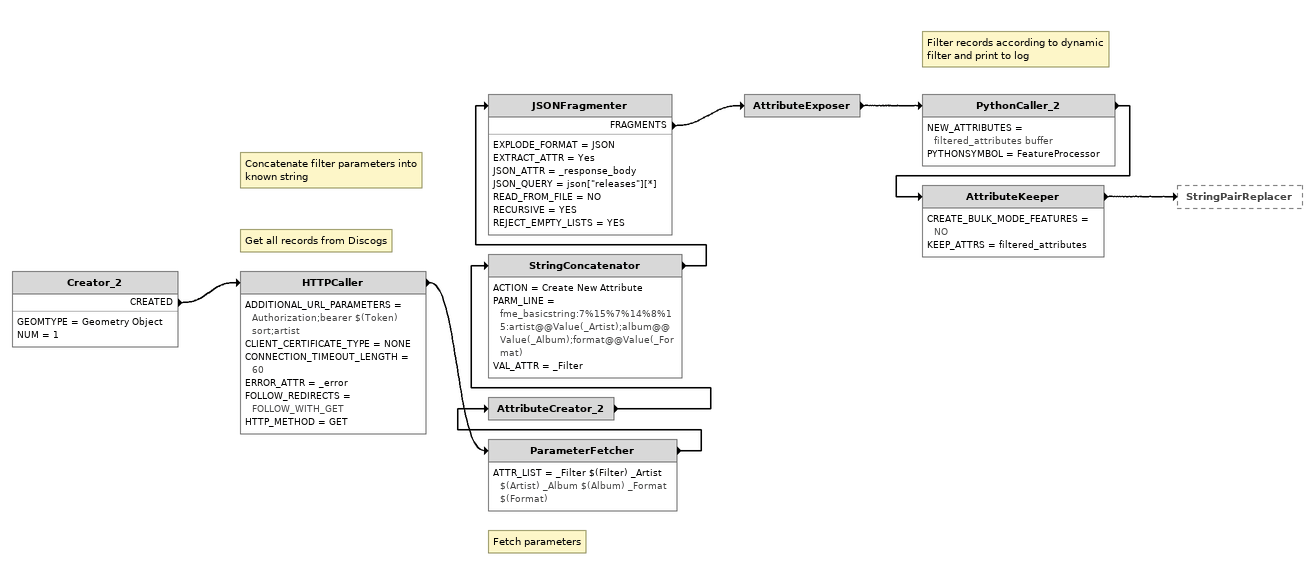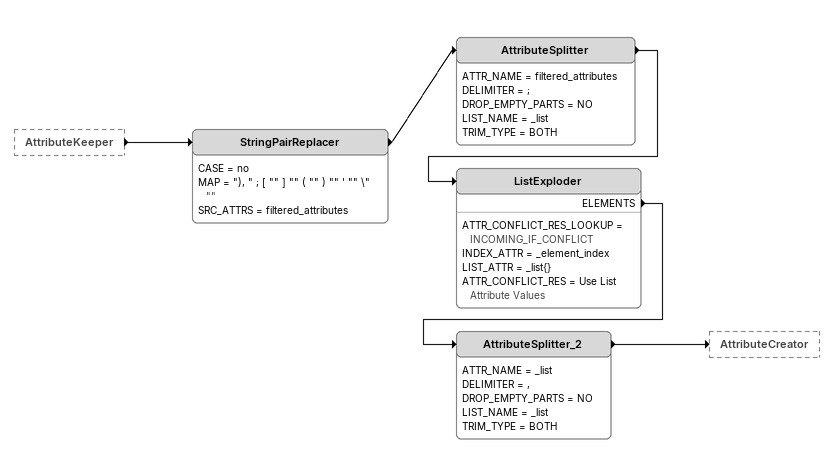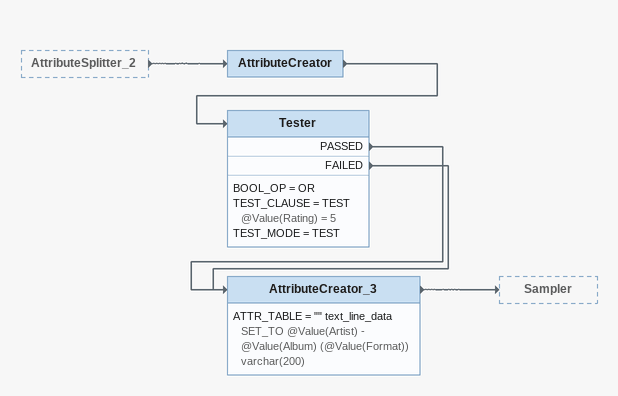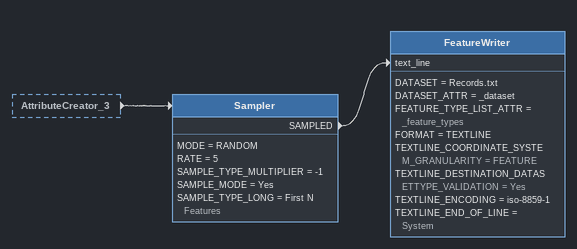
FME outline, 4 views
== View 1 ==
Creator_2
    GEOMTYPE = Geometry Object
    NUM = 1
    CREATED -> HTTPCaller
Note: Get all records from Discogs
HTTPCaller
    ADDITIONAL_URL_PARAMETERS = Authorization;bearer $(Token) sort;artist
    CLIENT_CERTIFICATE_TYPE = NONE
    CONNECTION_TIMEOUT_LENGTH = 60
    ERROR_ATTR = _error
    FOLLOW_REDIRECTS = FOLLOW_WITH_GET
    HTTP_METHOD = GET
    -> ParameterFetcher
Note: Fetch parameters
ParameterFetcher
    ATTR_LIST = _Filter $(Filter) _Artist $(Artist) _Album $(Album) _Format $(Format)
    -> AttributeCreator_2
AttributeCreator_2
    -> StringConcatenator
Note: Concatenate filter parameters into known string
StringConcatenator
    ACTION = Create New Attribute
    PARM_LINE = fme_basicstring:7%15%7%14%8%15:artist@@Value(_Artist);album@@Value(_Album);format@@Value(_Format)
    VAL_ATTR = _Filter
    -> JSONFragmenter
JSONFragmenter
    EXPLODE_FORMAT = JSON
    EXTRACT_ATTR = Yes
    JSON_ATTR = _response_body
    JSON_QUERY = json["releases"][*]
    READ_FROM_FILE = NO
    RECURSIVE = YES
    REJECT_EMPTY_LISTS = YES
    FRAGMENTS -> AttributeExposer
AttributeExposer
    -> PythonCaller_2
Note: Filter records according to dynamic filter and print to log
PythonCaller_2
    NEW_ATTRIBUTES = filtered_attributes buffer
    PYTHONSYMBOL = FeatureProcessor
    -> AttributeKeeper
AttributeKeeper
    CREATE_BULK_MODE_FEATURES = NO
    KEEP_ATTRS = filtered_attributes
    -> StringPairReplacer

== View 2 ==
AttributeKeeper [outside]
    -> StringPairReplacer
StringPairReplacer
    CASE = no
    MAP = "), " ; [ "" ] "" ( "" ) "" ' "" \" ""
    SRC_ATTRS = filtered_attributes
    -> AttributeSplitter
AttributeSplitter
    ATTR_NAME = filtered_attributes
    DELIMITER = ;
    DROP_EMPTY_PARTS = NO
    LIST_NAME = _list
    TRIM_TYPE = BOTH
    -> ListExploder
ListExploder
    ATTR_CONFLICT_RES_LOOKUP = INCOMING_IF_CONFLICT
    INDEX_ATTR = _element_index
    LIST_ATTR = _list{}
    ATTR_CONFLICT_RES = Use List Attribute Values
    ELEMENTS -> AttributeSplitter_2
AttributeSplitter_2
    ATTR_NAME = _list
    DELIMITER = ,
    DROP_EMPTY_PARTS = NO
    LIST_NAME = _list
    TRIM_TYPE = BOTH
    -> AttributeCreator

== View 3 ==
AttributeSplitter_2 [outside]
    -> AttributeCreator
AttributeCreator
    -> Tester
Tester
    BOOL_OP = OR
    TEST_CLAUSE = TEST @Value(Rating) = 5
    TEST_MODE = TEST
    PASSED -> AttributeCreator_3
    FAILED -> AttributeCreator_3
AttributeCreator_3
    ATTR_TABLE = "" text_line_data SET_TO @Value(Artist) - @Value(Album) (@Value(Format)) varchar(200)
    -> Sampler

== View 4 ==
AttributeCreator_3 [outside]
    -> Sampler
Sampler
    MODE = RANDOM
    RATE = 5
    SAMPLE_TYPE_MULTIPLIER = -1
    SAMPLE_MODE = Yes
    SAMPLE_TYPE_LONG = First N Features
    SAMPLED -> FeatureWriter [text_line]
FeatureWriter
    DATASET = Records.txt
    DATASET_ATTR = _dataset
    FEATURE_TYPE_LIST_ATTR = _feature_types
    FORMAT = TEXTLINE
    TEXTLINE_COORDINATE_SYSTEM_GRANULARITY = FEATURE
    TEXTLINE_DESTINATION_DATASETTYPE_VALIDATION = Yes
    TEXTLINE_ENCODING = iso-8859-1
    TEXTLINE_END_OF_LINE = System
